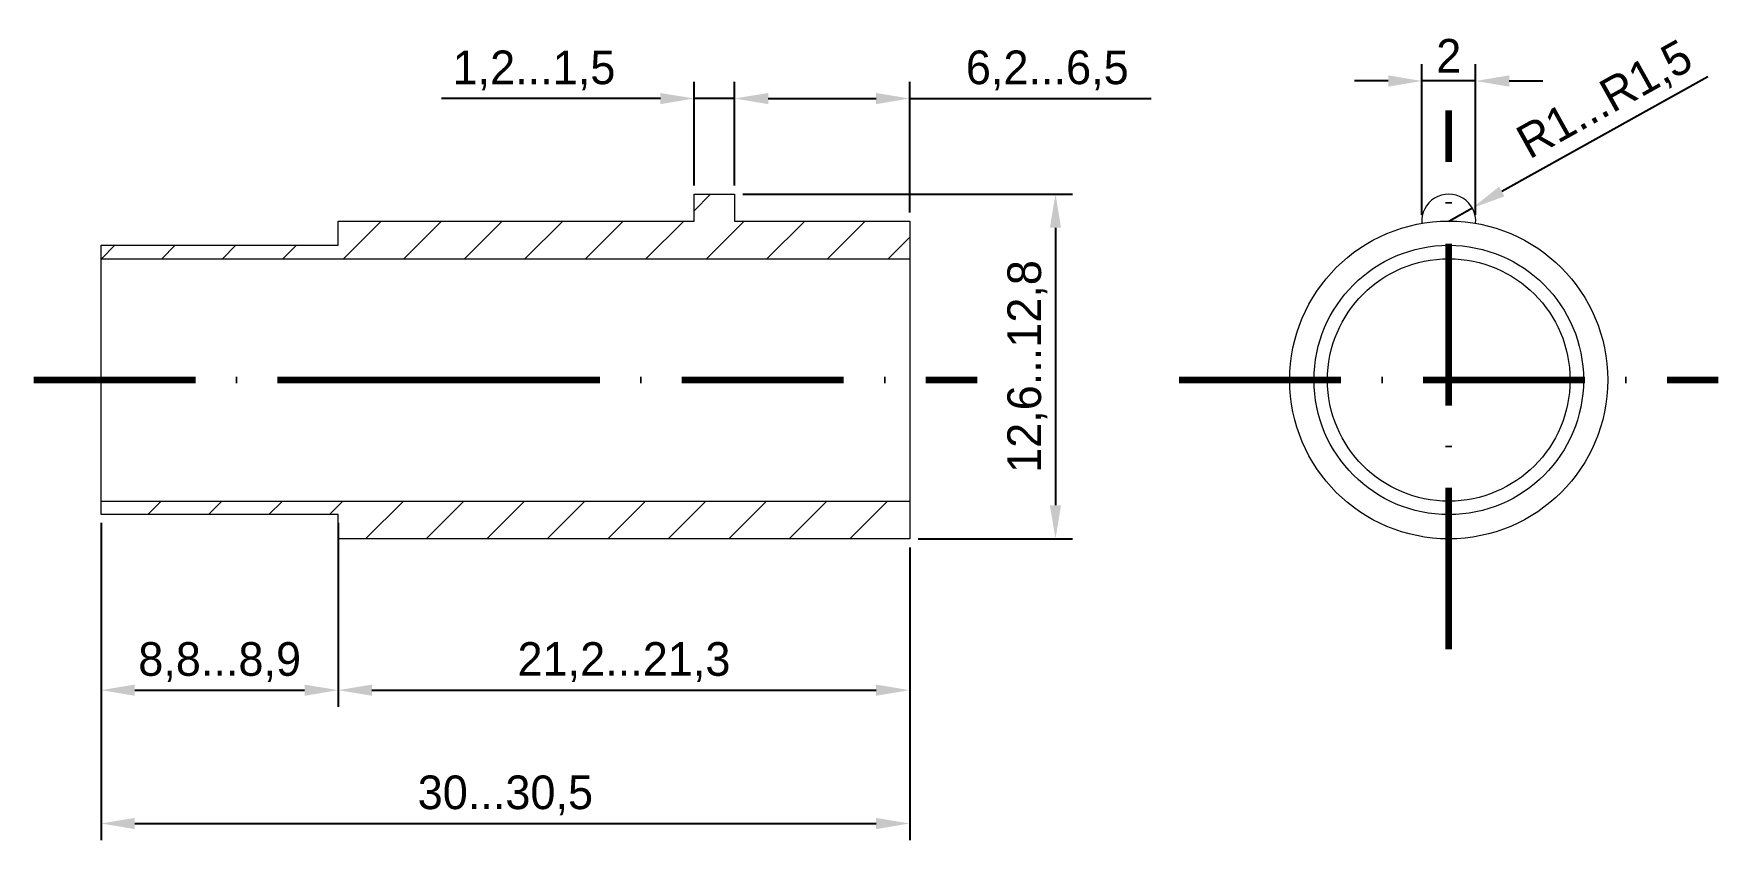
# Model space of a CAD drawing. Header units: millimetres. Extents: x -5 to 120, y -34 to 26.
import ezdxf

# ---------------------------------------------------------------- set-up
doc = ezdxf.new("R2010")
doc.units = ezdxf.units.MM
doc.linetypes.add('ACAD_ISO10W100', pattern=[18, 12, -3, 0, -3])
doc.dimstyles.new('ISO-25', dxfattribs={"dimtxt": 2.5, "dimasz": 2.5, "dimexe": 1.25, "dimexo": 0.625, "dimtad": 1, "dimtxsty": 'Standard', "dimcen": 2.5, "dimadec": 0, "dimazin": 0, "dimtfac": 1, "dimtmove": 0, "dimatfit": 3, "dimfxl": 0, "dimarcsym": 0})

# ---------------------------------------------------------------- blocks, each defined once
blk = doc.blocks.new('*D1')
at = {"color": 0, "lineweight": -2}
for p, q in [((0, -10.62), (0, -34.18)), ((60, -12.43), (60, -34.18)), ((2.5, -32.93), (57.5, -32.93))]:
    blk.add_line(p, q, dxfattribs=at)
at = {"color": 0, "lineweight": 20}
for points in [[(2.5, -32.52), (2.5, -33.35), (0, -32.93)], [(57.5, -32.52), (57.5, -33.35), (60, -32.93)]]:
    blk.add_solid(points, dxfattribs=at)
at = {"layer": 'Defpoints', "color": 0, "lineweight": 20}
for p in [(0, -10), (60, -11.8), (60, -32.93)]:
    blk.add_point(p, dxfattribs=at)
at = {"color": 0, "lineweight": 20, "insert": (30, -30.85), "char_height": 2.5, "attachment_point": 5}
blk.add_mtext('30...30,5', dxfattribs=at)
blk = doc.blocks.new('*D2')
at = {"color": 0, "lineweight": -2}
for p, q in [((0, -11.25), (0, -24.28)), ((17.6, -10.62), (17.6, -24.28)), ((2.5, -23.03), (15.1, -23.03))]:
    blk.add_line(p, q, dxfattribs=at)
at = {"color": 0, "lineweight": 20}
for points in [[(2.5, -22.62), (2.5, -23.45), (0, -23.03)], [(15.1, -22.62), (15.1, -23.45), (17.6, -23.03)]]:
    blk.add_solid(points, dxfattribs=at)
at = {"layer": 'Defpoints', "color": 0, "lineweight": 20}
for p in [(17.6, -10), (0, -10.62), (17.6, -23.03)]:
    blk.add_point(p, dxfattribs=at)
at = {"color": 0, "lineweight": 20, "insert": (8.8, -20.95), "char_height": 2.5, "attachment_point": 5}
blk.add_mtext('8,8...8,9', dxfattribs=at)
blk = doc.blocks.new('*D3')
at = {"color": 0, "lineweight": -2}
for p, q in [((17.6, -12.43), (17.6, -24.28)), ((60, -12.43), (60, -24.28)), ((20.1, -23.03), (57.5, -23.03))]:
    blk.add_line(p, q, dxfattribs=at)
at = {"color": 0, "lineweight": 20}
for points in [[(20.1, -22.62), (20.1, -23.45), (17.6, -23.03)], [(57.5, -22.62), (57.5, -23.45), (60, -23.03)]]:
    blk.add_solid(points, dxfattribs=at)
at = {"layer": 'Defpoints', "color": 0, "lineweight": 20}
for p in [(17.6, -11.8), (60, -11.8), (60, -23.03)]:
    blk.add_point(p, dxfattribs=at)
at = {"color": 0, "lineweight": 20, "insert": (38.8, -20.95), "char_height": 2.5, "attachment_point": 5}
blk.add_mtext('21,2...21,3', dxfattribs=at)
blk = doc.blocks.new('*D4')
at = {"color": 0, "lineweight": -2}
for p, q in [((47.62, 13.8), (72.07, 13.8)), ((70.82, 11.3), (70.82, -9.3)), ((60.62, -11.8), (72.07, -11.8))]:
    blk.add_line(p, q, dxfattribs=at)
at = {"color": 0, "lineweight": 20}
for points in [[(70.4, 11.3), (71.23, 11.3), (70.82, 13.8)], [(70.4, -9.3), (71.23, -9.3), (70.82, -11.8)]]:
    blk.add_solid(points, dxfattribs=at)
at = {"layer": 'Defpoints', "color": 0, "lineweight": 20}
for p in [(47, 13.8), (60, -11.8), (70.82, -11.8)]:
    blk.add_point(p, dxfattribs=at)
at = {"color": 0, "lineweight": 20, "insert": (68.73, 1), "char_height": 2.5, "attachment_point": 5, "rotation": 90}
blk.add_mtext('12,6...12,8', dxfattribs=at)
blk = doc.blocks.new('*D5')
at = {"color": 0, "lineweight": -2}
for p, q in [((44, 14.43), (44, 22.15)), ((47, 14.43), (47, 22.15)), ((41.5, 20.9), (25.25, 20.9)), ((47, 20.9), (44, 20.9)), ((49.5, 20.9), (52, 20.9))]:
    blk.add_line(p, q, dxfattribs=at)
at = {"color": 0, "lineweight": 13}
for points in [[(41.5, 21.31), (41.5, 20.48), (44, 20.9)], [(49.5, 21.31), (49.5, 20.48), (47, 20.9)]]:
    blk.add_solid(points, dxfattribs=at)
at = {"layer": 'Defpoints', "color": 0, "lineweight": 13}
for p in [(44, 20.9), (44, 13.8), (47, 13.8)]:
    blk.add_point(p, dxfattribs=at)
at = {"color": 0, "lineweight": 13, "insert": (32.12, 22.98), "char_height": 2.5, "attachment_point": 5}
blk.add_mtext('1,2...1,5', dxfattribs=at)
blk = doc.blocks.new('*D6')
at = {"color": 0, "lineweight": -2}
for p, q in [((47, 14.43), (47, 22.15)), ((60, 12.43), (60, 22.15)), ((49.5, 20.9), (57.5, 20.9)), ((60, 20.9), (77.92, 20.9))]:
    blk.add_line(p, q, dxfattribs=at)
at = {"color": 0, "lineweight": 13}
for points in [[(49.5, 21.31), (49.5, 20.48), (47, 20.9)], [(57.5, 21.31), (57.5, 20.48), (60, 20.9)]]:
    blk.add_solid(points, dxfattribs=at)
at = {"layer": 'Defpoints', "color": 0, "lineweight": 13}
for p in [(60, 20.9), (47, 13.8), (60, 11.8)]:
    blk.add_point(p, dxfattribs=at)
at = {"color": 0, "lineweight": 13, "insert": (70.21, 22.98), "char_height": 2.5, "attachment_point": 5}
blk.add_mtext('6,2...6,5', dxfattribs=at)
blk = doc.blocks.new('*D7')
at = {"color": 0, "lineweight": -2}
for p, q in [((98.01, 12.26), (98.01, 23.45)), ((101.99, 12.26), (101.99, 23.45)), ((95.51, 22.2), (93.01, 22.2)), ((101.99, 22.2), (98.01, 22.2)), ((104.49, 22.2), (106.99, 22.2))]:
    blk.add_line(p, q, dxfattribs=at)
at = {"color": 0, "lineweight": 13}
for points in [[(95.51, 22.62), (95.51, 21.78), (98.01, 22.2)], [(104.49, 22.62), (104.49, 21.78), (101.99, 22.2)]]:
    blk.add_solid(points, dxfattribs=at)
at = {"layer": 'Defpoints', "color": 0, "lineweight": 13}
for p in [(98.01, 22.2), (98.01, 11.63), (101.99, 11.63)]:
    blk.add_point(p, dxfattribs=at)
at = {"color": 0, "lineweight": 13, "insert": (100, 24.07), "char_height": 2.5, "attachment_point": 5}
blk.add_mtext('2', dxfattribs=at)
blk = doc.blocks.new('*D8')
at = {"color": 0, "lineweight": -2}
for p, q in [((119.22, 22.51), (103.93, 13.99)), ((100, 11.8), (101.75, 12.77))]:
    blk.add_line(p, q, dxfattribs=at)
at = {"color": 0, "lineweight": 13}
blk.add_solid([(103.73, 14.35), (104.13, 13.63), (101.75, 12.77)], dxfattribs=at)
at = {"layer": 'Defpoints', "color": 0, "lineweight": 13}
for p in [(101.75, 12.77), (100, 11.8)]:
    blk.add_point(p, dxfattribs=at)
at = {"color": 0, "lineweight": 13, "insert": (111.65, 20.68), "char_height": 2.5, "attachment_point": 5, "rotation": 29.1297}
blk.add_mtext('R1...R1,5', dxfattribs=at)

msp = doc.modelspace()

# ---------------------------------------------------------------- hatches: boundary and pattern name
at = {"lineweight": 20}
h = msp.add_hatch(dxfattribs=at)
h.set_pattern_fill('ANSI31', style=0)
h.paths.add_polyline_path([(60, 11.8), (47, 11.8), (47, 13.8), (44, 13.8), (44, 12.8), (44, 11.8), (17.6, 11.8), (17.6, 10), (0, 10), (0, 9), (60, 9)])
h.paths.add_polyline_path([(60, -9), (0, -9), (0, -10), (17.6, -10), (17.6, -11.8), (60, -11.8)])

# ---------------------------------------------------------------- linework, layer by layer
at = {"color": 1, "linetype": 'ACAD_ISO10W100', "lineweight": 100}
for p, q in [((100, -20), (100, 20)), ((-5, 0), (35, 0)), ((25, 0), (65, 0)), ((80, 0), (120, 0))]:
    msp.add_line(p, q, dxfattribs=at)
at = {"color": 7, "lineweight": 20}
for p, q in [((44, 12.8), (44, 13.8)), ((44, 13.8), (47, 13.8)), ((47, 13.8), (47, 11.8)), ((44, 11.8), (44, 12.8)), ((17.6, 10), (17.6, 11.8)), ((17.6, 11.8), (44, 11.8)), ((47, 11.8), (60, 11.8)), ((60, 11.8), (60, -11.8)), ((0, 0), (0, 10)), ((0, 10), (17.6, 10)), ((0, 9), (60, 9)), ((0, -10), (0, 0)), ((0, -9), (60, -9)), ((17.6, -10), (0, -10)), ((17.6, -11.8), (17.6, -10)), ((60, -11.8), (17.6, -11.8))]:
    msp.add_line(p, q, dxfattribs=at)
for radius in [11.8, 10, 9]:
    msp.add_circle((100, 0), radius, dxfattribs=at)
msp.add_arc((100, 11.8), 2, 355.13859, 184.86141, dxfattribs=at)

# ---------------------------------------------------------------- dimensions: what is measured, and where the dimension line sits
at = {"color": 7, "lineweight": 13}
for base, p1, p2, text, picture, middle in [((98.007, 22.198), (101.993, 11.631), (98.007, 11.631), '2', '*D7', (100, 24.073)), ((44, 20.897), (47, 13.8), (44, 13.8), '1,2...1,5', '*D5', (32.125, 22.981)), ((60, 20.897), (47, 13.8), (60, 11.8), '6,2...6,5', '*D6', (70.208, 22.981))]:
    dim = msp.add_linear_dim(base=base, p1=p1, p2=p2, text=text, dimstyle='ISO-25', dxfattribs=at)
    dim.commit()
    dim.dimension.update_dxf_attribs({"geometry": picture, "text_midpoint": middle})
dim = msp.add_radius_dim(center=(100, 11.8), mpoint=(101.747, 12.774), text='R1...R1,5', dimstyle='ISO-25', dxfattribs=at)
dim.commit()
dim.dimension.update_dxf_attribs({"geometry": '*D8', "text_midpoint": (112.666, 18.858)})
at = {"color": 7, "lineweight": 20}
dim = msp.add_linear_dim(base=(70.818, -11.8), p1=(47, 13.8), p2=(60, -11.8), angle=90, text='12,6...12,8', dimstyle='ISO-25', dxfattribs=at)
dim.commit()
dim.dimension.update_dxf_attribs({"geometry": '*D4', "text_midpoint": (68.734, 1)})
for base, p1, p2, text, picture, middle in [((60, -32.933), (0, -10), (60, -11.8), '30...30,5', '*D1', (30, -30.85)), ((17.6, -23.032), (0, -10.625), (17.6, -10), '8,8...8,9', '*D2', (8.8, -20.949)), ((60, -23.032), (17.6, -11.8), (60, -11.8), '21,2...21,3', '*D3', (38.8, -20.949))]:
    dim = msp.add_linear_dim(base=base, p1=p1, p2=p2, text=text, dimstyle='ISO-25', dxfattribs=at)
    dim.commit()
    dim.dimension.update_dxf_attribs({"geometry": picture, "text_midpoint": middle})

doc.saveas('drawing.dxf')
